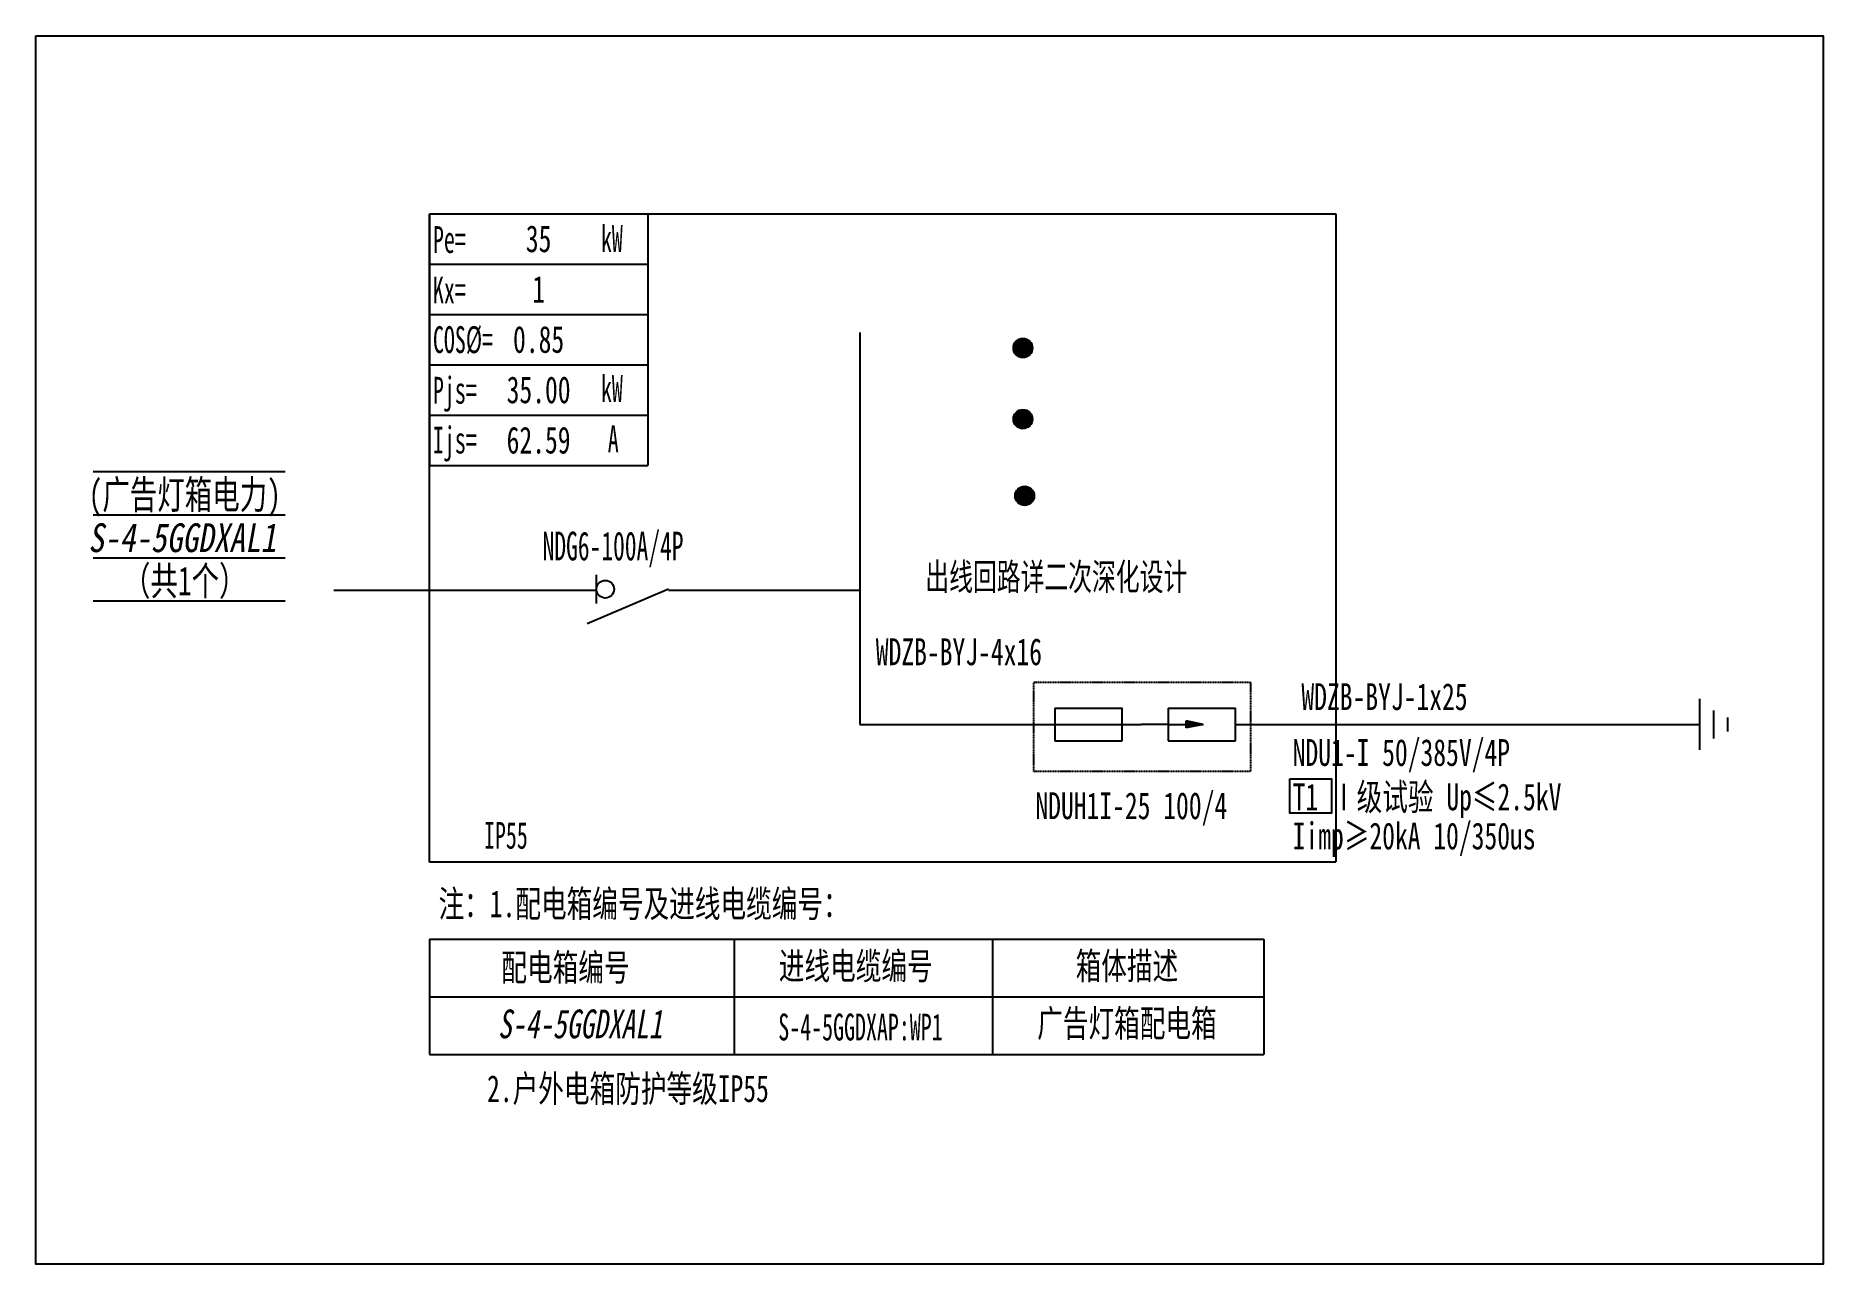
# Model space of a CAD drawing. Extents: x 307698 to 310108, y 334051 to 335706.
import ezdxf
from ezdxf.enums import TextEntityAlignment as Align

# ---------------------------------------------------------------- set-up
doc = ezdxf.new("R2010")
doc.units = 0
doc.header["$MEASUREMENT"] = 0
doc.linetypes.add('DASH', pattern=[0.35, 0.25, -0.1])
doc.linetypes.add('DASHED2', pattern=[0.375, 0.25, -0.125])
for name, color, linetype in [('D_E_Eqpm(强电设备)', 100, 'Continuous'), ('D_E_Eqpm（强电设备）', 100, 'Continuous'), ('D_E_Text(强电文字)', 51, 'Continuous'), ('D_E_Text（强电文字）', 51, 'Continuous'), ('D_E_Wire(强电线缆)', 10, 'Continuous'), ('D_E_Wire（强电线缆）', 10, 'Continuous'), ('D_T_TableDim（表格尺寸）', 255, 'Continuous'), ('E_E_Text（强电文字）', 51, 'Continuous'), ('E_E_Wire（强电线缆）', 10, 'Continuous'), ('E_T_TableDim（表格尺寸）', 255, 'Continuous'), ('系统图', 220, 'Continuous')]:
    doc.layers.add(name, color=color, linetype=linetype)
doc.styles.add('电气', font='', dxfattribs={"width": 0.7})
doc.styles.add('电气箱', font='simhei.ttf', dxfattribs={"width": 0.8, "oblique": 10})
doc.styles.get('电气').set_extended_font_data('SimSun')

msp = doc.modelspace()

# ---------------------------------------------------------------- linework, layer by layer
at = {"linetype": 'DASHED2', "elevation": 0}
msp.add_lwpolyline([(309043.6, 334835.5), (309335.6, 334835.5), (309335.6, 334715.2), (309043.6, 334715.2)], close=True, dxfattribs=at)
at = {"layer": 'D_E_Eqpm(强电设备)'}
for p, q in [((309072.1, 334800.5), (309072.1, 334756.5)), ((309072.1, 334800.5), (309163, 334800.5)), ((309162.7, 334756.5), (309162.7, 334800.5)), ((309224.8, 334800.5), (309315.6, 334800.5)), ((309224.8, 334800.5), (309224.8, 334756.5)), ((309271.9, 334778.5), (309249.1, 334783.2)), ((309249.1, 334773.8), (309249.1, 334783.2)), ((309315.4, 334756.5), (309315.4, 334800.5)), ((309072.1, 334756.5), (309162.7, 334756.5)), ((309224.8, 334778.5), (309188.1, 334778.5)), ((309224.8, 334778.5), (309271.9, 334778.5)), ((309224.8, 334756.5), (309315.4, 334756.5)), ((309271.9, 334778.5), (309249.1, 334773.8))]:
    msp.add_line(p, q, dxfattribs=at)
msp.add_solid([(309249.1, 334773.8), (309271.9, 334778.5), (309249.1, 334783.2)], dxfattribs=at)
at = {"layer": 'D_E_Eqpm（强电设备）'}
for p, q in [((308454.2, 334941.3), (308454.2, 334980.1)), ((308551.1, 334960.7), (308441.7, 334913.8))]:
    msp.add_line(p, q, dxfattribs=at)
msp.add_circle((308466.1, 334960.7), 11.9, dxfattribs=at)
at = {"layer": 'D_E_Text（强电文字）', "elevation": 0}
msp.add_lwpolyline([(309388.4, 334705.1), (309444.6, 334705.1), (309444.6, 334658.8), (309388.4, 334658.8)], close=True, dxfattribs=at)
at = {"layer": 'D_E_Wire(强电线缆)'}
msp.add_line((308100.2, 334959.6), (308454.2, 334959.6), dxfattribs=at)
at = {"layer": 'D_E_Wire（强电线缆）'}
for p, q in [((309941.2, 334744.1), (309941.2, 334813.1)), ((309960, 334759.7), (309960, 334797.4)), ((309978.8, 334769.1), (309978.8, 334788)), ((308808.9, 334778.5), (309188.1, 334778.5)), ((309315.4, 334778.5), (309941.2, 334778.5))]:
    msp.add_line(p, q, dxfattribs=at)
for centre in [(309028.9, 335285.7), (309028.9, 335189.9), (309031.3, 335086.5)]:
    msp.add_circle(centre, 12.9, dxfattribs=at)
at = {"layer": 'D_E_Wire（强电线缆）', "linetype": 'Continuous'}
for points in [[(309016.1, 335283.7), (309016, 335285.7), (309016.1, 335287.7)], [(309016.6, 335281.7), (309016.1, 335287.7), (309016.6, 335289.7)], [(309016.1, 335283.7), (309016.1, 335287.7), (309016.6, 335281.7)], [(309017.4, 335279.8), (309016.6, 335289.7), (309017.4, 335291.5)], [(309016.6, 335281.7), (309016.6, 335289.7), (309017.4, 335279.8)], [(309018.4, 335278.1), (309017.4, 335291.5), (309018.4, 335293.3)], [(309017.4, 335279.8), (309017.4, 335291.5), (309018.4, 335278.1)], [(309019.8, 335276.5), (309018.4, 335293.3), (309019.8, 335294.8)], [(309018.4, 335278.1), (309018.4, 335293.3), (309019.8, 335276.5)], [(309021.3, 335275.2), (309019.8, 335294.8), (309021.3, 335296.1)], [(309019.8, 335276.5), (309019.8, 335294.8), (309021.3, 335275.2)], [(309023, 335274.2), (309021.3, 335296.1), (309023, 335297.2)], [(309021.3, 335275.2), (309021.3, 335296.1), (309023, 335274.2)], [(309024.9, 335273.4), (309023, 335297.2), (309024.9, 335298)], [(309023, 335274.2), (309023, 335297.2), (309024.9, 335273.4)], [(309026.9, 335272.9), (309024.9, 335298), (309026.9, 335298.4)], [(309024.9, 335273.4), (309024.9, 335298), (309026.9, 335272.9)], [(309028.9, 335272.8), (309026.9, 335298.4), (309028.9, 335298.6)], [(309026.9, 335272.9), (309026.9, 335298.4), (309028.9, 335272.8)], [(309028.9, 335272.8), (309028.9, 335298.6), (309030.9, 335272.9)], [(309030.9, 335272.9), (309028.9, 335298.6), (309030.9, 335298.4)], [(309030.9, 335272.9), (309030.9, 335298.4), (309032.9, 335273.4)], [(309032.9, 335273.4), (309030.9, 335298.4), (309032.9, 335298)], [(309032.9, 335273.4), (309032.9, 335298), (309034.8, 335274.2)], [(309034.8, 335274.2), (309032.9, 335298), (309034.8, 335297.2)], [(309034.8, 335274.2), (309034.8, 335297.2), (309036.5, 335275.2)], [(309036.5, 335275.2), (309034.8, 335297.2), (309036.5, 335296.1)], [(309036.5, 335275.2), (309036.5, 335296.1), (309038, 335276.5)], [(309038, 335276.5), (309036.5, 335296.1), (309038, 335294.8)], [(309038, 335276.5), (309038, 335294.8), (309039.3, 335278.1)], [(309039.3, 335278.1), (309038, 335294.8), (309039.3, 335293.3)], [(309039.3, 335278.1), (309039.3, 335293.3), (309040.4, 335279.8)], [(309040.4, 335279.8), (309039.3, 335293.3), (309040.4, 335291.5)], [(309040.4, 335279.8), (309040.4, 335291.5), (309041.2, 335281.7)], [(309041.2, 335281.7), (309040.4, 335291.5), (309041.2, 335289.7)], [(309041.2, 335281.7), (309041.2, 335289.7), (309041.7, 335283.7)], [(309041.7, 335283.7), (309041.2, 335289.7), (309041.7, 335287.7)], [(309041.7, 335283.7), (309041.7, 335287.7), (309041.8, 335285.7)], [(309016.1, 335187.9), (309016, 335189.9), (309016.1, 335192)], [(309016.6, 335186), (309016.1, 335192), (309016.6, 335193.9)], [(309016.1, 335187.9), (309016.1, 335192), (309016.6, 335186)], [(309017.4, 335184.1), (309016.6, 335193.9), (309017.4, 335195.8)], [(309016.6, 335186), (309016.6, 335193.9), (309017.4, 335184.1)], [(309018.4, 335182.3), (309017.4, 335195.8), (309018.4, 335197.5)], [(309017.4, 335184.1), (309017.4, 335195.8), (309018.4, 335182.3)], [(309019.8, 335180.8), (309018.4, 335197.5), (309019.8, 335199.1)], [(309018.4, 335182.3), (309018.4, 335197.5), (309019.8, 335180.8)], [(309021.3, 335179.5), (309019.8, 335199.1), (309021.3, 335200.4)], [(309019.8, 335180.8), (309019.8, 335199.1), (309021.3, 335179.5)], [(309023, 335178.4), (309021.3, 335200.4), (309023, 335201.5)], [(309021.3, 335179.5), (309021.3, 335200.4), (309023, 335178.4)], [(309024.9, 335177.7), (309023, 335201.5), (309024.9, 335202.2)], [(309023, 335178.4), (309023, 335201.5), (309024.9, 335177.7)], [(309026.9, 335177.2), (309024.9, 335202.2), (309026.9, 335202.7)], [(309024.9, 335177.7), (309024.9, 335202.2), (309026.9, 335177.2)], [(309028.9, 335177), (309026.9, 335202.7), (309028.9, 335202.9)], [(309026.9, 335177.2), (309026.9, 335202.7), (309028.9, 335177)], [(309028.9, 335177), (309028.9, 335202.9), (309030.9, 335177.2)], [(309030.9, 335177.2), (309028.9, 335202.9), (309030.9, 335202.7)], [(309030.9, 335177.2), (309030.9, 335202.7), (309032.9, 335177.7)], [(309032.9, 335177.7), (309030.9, 335202.7), (309032.9, 335202.2)], [(309032.9, 335177.7), (309032.9, 335202.2), (309034.8, 335178.4)], [(309034.8, 335178.4), (309032.9, 335202.2), (309034.8, 335201.5)], [(309034.8, 335178.4), (309034.8, 335201.5), (309036.5, 335179.5)], [(309036.5, 335179.5), (309034.8, 335201.5), (309036.5, 335200.4)], [(309036.5, 335179.5), (309036.5, 335200.4), (309038, 335180.8)], [(309038, 335180.8), (309036.5, 335200.4), (309038, 335199.1)], [(309038, 335180.8), (309038, 335199.1), (309039.3, 335182.3)], [(309039.3, 335182.3), (309038, 335199.1), (309039.3, 335197.5)], [(309039.3, 335182.3), (309039.3, 335197.5), (309040.4, 335184.1)], [(309040.4, 335184.1), (309039.3, 335197.5), (309040.4, 335195.8)], [(309040.4, 335184.1), (309040.4, 335195.8), (309041.2, 335186)], [(309041.2, 335186), (309040.4, 335195.8), (309041.2, 335193.9)], [(309041.2, 335186), (309041.2, 335193.9), (309041.7, 335187.9)], [(309041.7, 335187.9), (309041.2, 335193.9), (309041.7, 335192)], [(309041.7, 335187.9), (309041.7, 335192), (309041.8, 335189.9)], [(309019.8, 335080.7), (309019, 335090.5), (309019.8, 335092.4)], [(309020.9, 335078.9), (309019.8, 335092.4), (309020.9, 335094.1)], [(309019.8, 335080.7), (309019.8, 335092.4), (309020.9, 335078.9)], [(309022.2, 335077.4), (309020.9, 335094.1), (309022.2, 335095.7)], [(309020.9, 335078.9), (309020.9, 335094.1), (309022.2, 335077.4)], [(309023.7, 335076.1), (309022.2, 335095.7), (309023.7, 335097)], [(309022.2, 335077.4), (309022.2, 335095.7), (309023.7, 335076.1)], [(309025.5, 335075), (309023.7, 335097), (309025.5, 335098.1)], [(309023.7, 335076.1), (309023.7, 335097), (309025.5, 335075)], [(309027.3, 335074.3), (309025.5, 335098.1), (309027.3, 335098.8)], [(309025.5, 335075), (309025.5, 335098.1), (309027.3, 335074.3)], [(309029.3, 335073.8), (309027.3, 335098.8), (309029.3, 335099.3)], [(309027.3, 335074.3), (309027.3, 335098.8), (309029.3, 335073.8)], [(309031.3, 335073.6), (309029.3, 335099.3), (309031.3, 335099.5)], [(309029.3, 335073.8), (309029.3, 335099.3), (309031.3, 335073.6)], [(309031.3, 335073.6), (309031.3, 335099.5), (309033.4, 335073.8)], [(309033.4, 335073.8), (309031.3, 335099.5), (309033.4, 335099.3)], [(309033.4, 335073.8), (309033.4, 335099.3), (309035.3, 335074.3)], [(309035.3, 335074.3), (309033.4, 335099.3), (309035.3, 335098.8)], [(309035.3, 335074.3), (309035.3, 335098.8), (309037.2, 335075)], [(309037.2, 335075), (309035.3, 335098.8), (309037.2, 335098.1)], [(309037.2, 335075), (309037.2, 335098.1), (309038.9, 335076.1)], [(309038.9, 335076.1), (309037.2, 335098.1), (309038.9, 335097)], [(309038.9, 335076.1), (309038.9, 335097), (309040.5, 335077.4)], [(309040.5, 335077.4), (309038.9, 335097), (309040.5, 335095.7)], [(309040.5, 335077.4), (309040.5, 335095.7), (309041.8, 335078.9)], [(309041.8, 335078.9), (309040.5, 335095.7), (309041.8, 335094.1)], [(309041.8, 335078.9), (309041.8, 335094.1), (309042.9, 335080.7)], [(309042.9, 335080.7), (309041.8, 335094.1), (309042.9, 335092.4)], [(309042.9, 335080.7), (309042.9, 335092.4), (309043.6, 335082.6)], [(309043.6, 335082.6), (309042.9, 335092.4), (309043.6, 335090.5)], [(309018.6, 335084.5), (309018.4, 335086.5), (309018.6, 335088.6)], [(309019, 335082.6), (309018.6, 335088.6), (309019, 335090.5)], [(309018.6, 335084.5), (309018.6, 335088.6), (309019, 335082.6)], [(309019, 335082.6), (309019, 335090.5), (309019.8, 335080.7)], [(309043.6, 335082.6), (309043.6, 335090.5), (309044.1, 335084.5)], [(309044.1, 335084.5), (309043.6, 335090.5), (309044.1, 335088.6)], [(309044.1, 335084.5), (309044.1, 335088.6), (309044.3, 335086.5)]]:
    msp.add_solid(points, dxfattribs=at)
at = {"layer": 'D_T_TableDim（表格尺寸）', "linetype": 'Continuous'}
for p, q in [((307776, 335119.2), (308034.5, 335119.2)), ((307776, 335061.1), (308034.5, 335061.1)), ((307776, 335002.9), (308034.5, 335002.9)), ((307776, 334944.8), (308034.5, 334944.8))]:
    msp.add_line(p, q, dxfattribs=at)
at = {"layer": 'D_T_TableDim（表格尺寸）', "ltscale": 3.5}
for p, q in [((308229.2, 334488.9), (309353.5, 334488.9)), ((308229.2, 334488.9), (308229.2, 334333.8)), ((308639.9, 334488.9), (308639.9, 334333.8)), ((308987.9, 334488.9), (308987.9, 334333.8)), ((309353.5, 334488.9), (309353.5, 334333.8)), ((308229.2, 334411.4), (309353.5, 334411.4)), ((308229.2, 334411.4), (309353.5, 334411.4)), ((308229.2, 334333.8), (309353.5, 334333.8))]:
    msp.add_line(p, q, dxfattribs=at)
at = {"layer": 'E_E_Text（强电文字）', "linetype": 'Continuous'}
for p, q in [((308229.2, 335466.6), (308523.2, 335466.6)), ((308229.2, 335466.6), (308229.2, 335127.3)), ((308523.2, 335466.6), (308523.2, 335127.3)), ((308229.2, 335398.7), (308523.2, 335398.7)), ((308229.2, 335330.9), (308523.2, 335330.9)), ((308229.2, 335263), (308523.2, 335263)), ((308229.2, 335195.2), (308523.2, 335195.2)), ((308229.2, 335127.3), (308523.2, 335127.3))]:
    msp.add_line(p, q, dxfattribs=at)
at = {"layer": 'E_E_Wire（强电线缆）'}
for p, q in [((308808.9, 335306.7), (308808.9, 334778.5)), ((308551.2, 334959.6), (308808.9, 334959.6))]:
    msp.add_line(p, q, dxfattribs=at)
at = {"layer": 'E_T_TableDim（表格尺寸）', "linetype": 'DASH', "ltscale": 2}
for p, q in [((308229.2, 334592.7), (308229.2, 335466.6)), ((308229.2, 335466.6), (309450.6, 335466.6)), ((309450.6, 335466.6), (309450.6, 334592.7)), ((309450.6, 334592.7), (308229.2, 334592.7))]:
    msp.add_line(p, q, dxfattribs=at)
at = {"layer": '系统图', "ltscale": 9973.992009}
msp.add_lwpolyline([(307698.5, 335706.5), (310107.5, 335706.5), (310107.5, 334051), (307698.5, 334051)], close=True, dxfattribs=at)

# ---------------------------------------------------------------- texts
at = {"layer": 'D_E_Text(强电文字)', "color": 1, "style": '电气', "width": 0.6}
msp.add_text('NDG6-100A/4P', height=38.775, dxfattribs=at).set_placement((308381.6, 334999.5))
at = {"layer": 'D_E_Text(强电文字)', "style": '电气', "width": 0.7}
for s, p in [('WDZB-BYJ-4x16', (308830.6, 334858.3)), ('WDZB-BYJ-1x25', (309404.2, 334797.8)), ('T1 Ⅰ级试验 Up≤2.5kV ', (309392.4, 334662.7)), ('Iimp≥20kA 10/350us', (309392.4, 334610.1))]:
    msp.add_text(s, height=36.19, dxfattribs=at).set_placement(p)
at = {"layer": 'D_E_Text(强电文字)', "color": 51, "true_color": 0xffff7f, "style": '电气', "width": 0.7}
msp.add_text('NDU1-I 50/385V/4P', height=36.19, dxfattribs=at).set_placement((309392.4, 334722.5))
at = {"layer": 'D_E_Text（强电文字）', "linetype": 'Continuous', "style": '电气', "width": 0.6}
for s, height, p in [('Pe=', 36.19, (308233.8, 335413.8)), ('kW', 36.19, (308460.1, 335415.1)), ('Kx=', 36.19, (308233.8, 335345.8)), ('COS%%C=', 36.19, (308233.8, 335278.9)), ('Pjs=', 36.19, (308233.8, 335210.7)), ('kW', 36.19, (308460.1, 335213)), ('Ijs=', 36.19, (308233.8, 335143.6)), ('A', 36.2, (308469.4, 335145.1))]:
    msp.add_text(s, height=height, dxfattribs=at).set_placement(p)
at = {"layer": 'D_E_Text（强电文字）', "style": '电气'}
for s, width, p in [('出线回路详二次深化设计', 0.65, (308897.4, 334959.3)), ('注：1.配电箱编号及进线电缆编号：', 0.7, (308241.3, 334518.7)), ('2.户外电箱防护等级IP55', 0.7, (308306.7, 334269.6))]:
    msp.add_text(s, height=36.19, dxfattribs=dict(at, width=width)).set_placement(p)
at = {"layer": 'D_E_Text（强电文字）', "color": 51, "true_color": 0xffff7f, "style": '电气', "width": 0.7}
msp.add_text('NDUH1I-25 100/4', height=36.19, dxfattribs=at).set_placement((309045.7, 334650.8))
at = {"layer": 'D_E_Text（强电文字）', "style": '电气'}
for s, width, p in [('IP55', 0.6, (308332.1, 334628.7)), ('配电箱编号', 0.7, (308412.4, 334451.8)), ('进线电缆编号', 0.7, (308803.6, 334453.7)), ('箱体描述', 0.7, (309169.1, 334453.7)), ('广告灯箱配电箱', 0.7, (309169.1, 334376.2)), ('S-4-5GGDXAP:WP1', 0.6, (308810, 334370.7))]:
    msp.add_text(s, height=36.19, dxfattribs=dict(at, width=width)).set_placement(p, align=Align.MIDDLE)
at = {"layer": 'D_E_Text（强电文字）', "style": '电气箱', "oblique": 10, "width": 0.7}
msp.add_text('S-4-5GGDXAL1', height=38.775, dxfattribs=at).set_placement((308432.2, 334374.9), align=Align.MIDDLE)
at = {"layer": 'E_E_Text（强电文字）', "linetype": 'Continuous', "style": '电气', "width": 0.7}
for s, p in [('(广告灯箱电力)', (307899.3, 335068.8)), ('（共1个）', (307899.3, 334952.5))]:
    msp.add_text(s, height=38.77, dxfattribs=at).set_placement(p, align=Align.CENTER)
at = {"layer": 'E_E_Text（强电文字）', "linetype": 'Continuous', "style": '电气箱', "oblique": 10, "width": 0.8}
msp.add_text('S-4-5GGDXAL1', height=38.775, dxfattribs=at).set_placement((307895.9, 335010.7), align=Align.CENTER)
at = {"layer": 'E_E_Text（强电文字）', "linetype": 'Continuous', "width": 294.024, "attachment_point": 5, "style": '电气'}
for s, insert, char_height in [('35', (308376.2, 335432.7), 36.19), ('1', (308376.2, 335364.8), 36.2), ('0.85', (308376.2, 335297), 36.19), ('{\\C256;35.00}', (308376.2, 335229.1), 36.19), ('{\\C256;62.59}', (308376.2, 335161.3), 36.19)]:
    msp.add_mtext(s, dxfattribs=dict(at, insert=insert, char_height=char_height))

doc.saveas('drawing.dxf')
